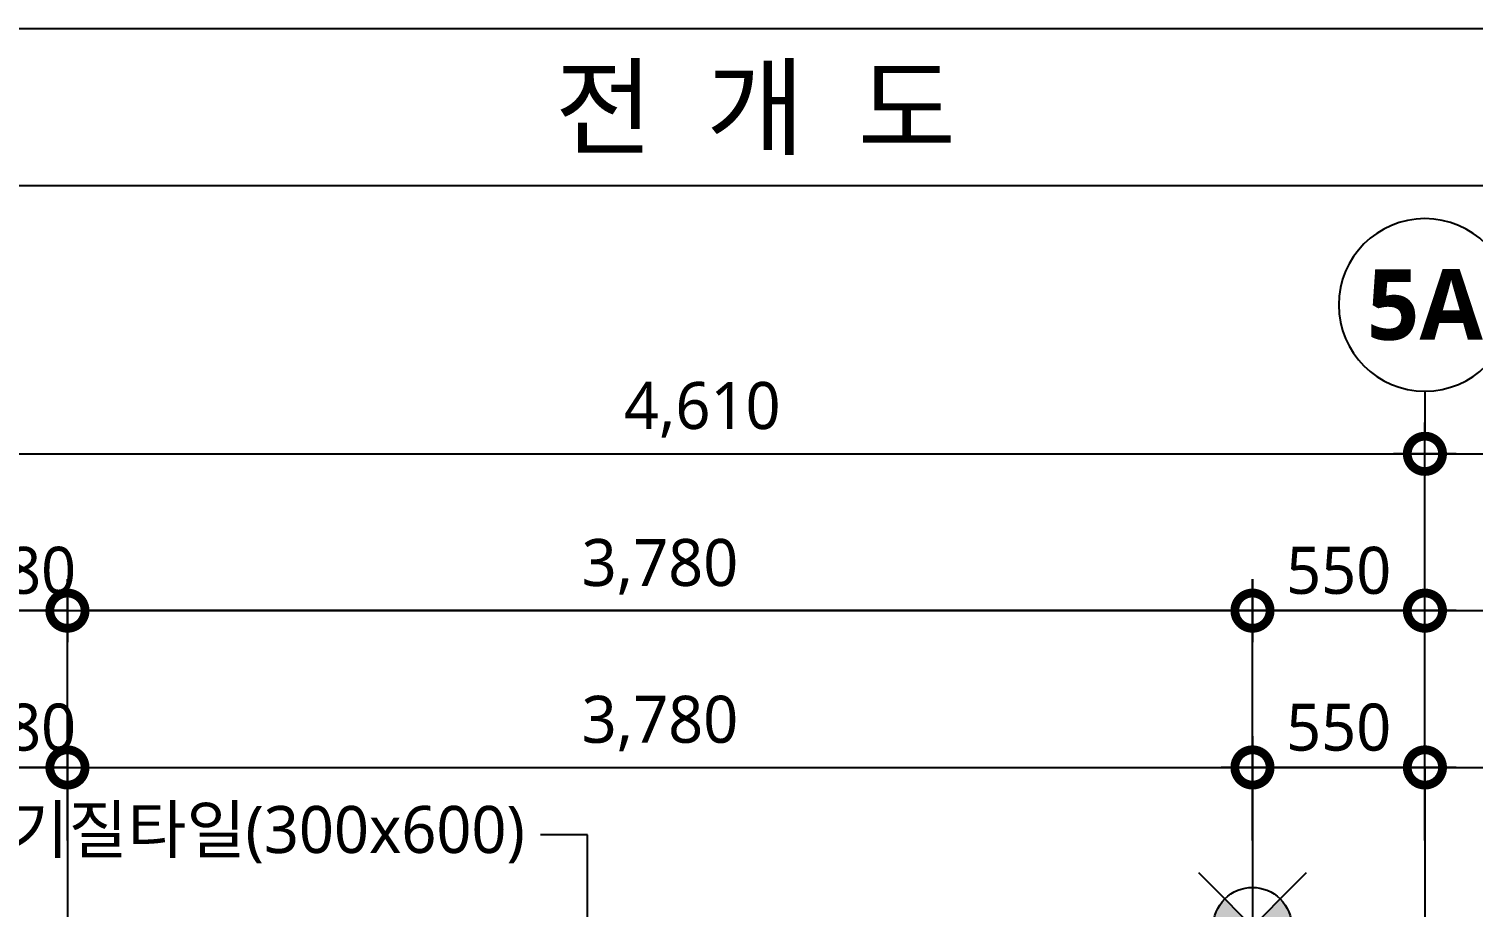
# Model space of a CAD drawing. Header units: millimetres. Extents: x 2213 to 82676, y 1050 to 28650.
# Drawn here: x 19831 to 24438, y 5150 to 7950 of the extents above; entities that cross this region are included whole.
import ezdxf
from ezdxf import colors
from ezdxf.entities.mleader import LeaderData, LeaderLine
from ezdxf.enums import TextEntityAlignment as Align
from ezdxf.math import Vec2, Vec3

# ---------------------------------------------------------------- set-up
doc = ezdxf.new("R2010")
doc.units = ezdxf.units.MM
doc.header["$LTSCALE"] = 200
doc.header["$PDMODE"] = 3
doc.linetypes.add('CEN', pattern=[62, 60, -1, 0, -1])
doc.layers.get('Defpoints').update_dxf_attribs({"color": 137})
for name, color, linetype in [('01-CEN', 1, 'CEN'), ('01TEX', 3, 'Continuous'), ('3', 3, 'Continuous'), ('DIM', 7, 'Continuous'), ('SYM', 6, 'Continuous'), ('SYM-BUB', 3, 'Continuous'), ('TEXT', 3, 'Continuous')]:
    doc.layers.add(name, color=color, linetype=linetype)
doc.layers.add('02Waste', color=171, linetype='Continuous', plot=False)
doc.styles.add('HY-M', font='malgun.ttf')
doc.styles.get("Standard").update_dxf_attribs({"font": 'malgun.ttf'})
doc.styles.add('맑은고딕', font='malgun.ttf')
doc.styles.add('맑은고딕B', font='malgunbd.ttf')
doc.styles.add('스타일1', font='malgun.ttf')
doc.linetypes.add('WIREMESH2', pattern='A,5,-0.25,["X",Standard,S=1,R=0,X=-0.32,Y=-0.5],-0.25', length=5.5)
doc.dimstyles.new('CJA-50', dxfattribs={"dimscale": 50, "dimtxt": 3, "dimasz": 1, "dimexe": 2, "dimexo": 3, "dimgap": 1, "dimtad": 1, "dimdec": 0, "dimzin": 1, "dimdsep": 46, "dimlunit": 6, "dimtxsty": '스타일1', "dimblk": 'GAUN-DOT', "dimcen": -2, "dimdle": 2, "dimclrd": 256, "dimclre": 256, "dimclrt": 3, "dimadec": 0, "dimazin": 0, "dimtfac": 1, "dimtdec": 0, "dimtix": 1, "dimtmove": 2, "dimatfit": 3, "dimldrblk": 'DOTSMALL', "dimfxl": 1, "dimtolj": 1, "dimtzin": 1, "dimarcsym": 0})

# ---------------------------------------------------------------- blocks, each defined once
blk = doc.blocks.new('GAUN-DOT')
at = {"linetype": 'ByBlock'}
for p, q in [((0, -2), (0, 2)), ((2, 0), (-2, 0))]:
    blk.add_line(p, q, dxfattribs=at)
at = {"const_width": 2.25}
blk.add_lwpolyline([(0, 0.28125, 1), (0, -0.28125, 1)], format="xyb", close=True, dxfattribs=at)
blk = doc.blocks.new('*D338')
at = {"layer": 'Defpoints', "color": 0, "transparency": 16777216}
for p in [(24284.5, 6595), (19674.5, 5519), (24284.5, 5519)]:
    blk.add_point(p, dxfattribs=at)
at = {"layer": 'DIM', "lineweight": -2, "transparency": 16777216}
for p, q in [((19674.5, 5669), (19674.5, 6695)), ((24284.5, 5669), (24284.5, 6695)), ((19724.5, 6595), (24234.5, 6595))]:
    blk.add_line(p, q, dxfattribs=at)
at = {"layer": 'DIM', "lineweight": -2, "transparency": 16777216, "xscale": 50, "yscale": 50, "zscale": 50, "rotation": 180}
blk.add_blockref('GAUN-DOT', (19674.5, 6595), dxfattribs=at)
at = {"layer": 'DIM', "lineweight": -2, "transparency": 16777216, "xscale": 50, "yscale": 50, "zscale": 50}
blk.add_blockref('GAUN-DOT', (24284.5, 6595), dxfattribs=at)
at = {"layer": 'DIM', "color": 3, "transparency": 16777216, "insert": (21979.5, 6735.5), "char_height": 150, "attachment_point": 5, "style": '맑은고딕'}
blk.add_mtext('\\A1;4,610', dxfattribs=at)
blk = doc.blocks.new('_DotSmall')
at = {"layer": 'DIM'}
h = blk.add_hatch(color=256, dxfattribs=at)
edge = h.paths.add_edge_path()
edge.add_arc((0, 0), 0.2, 0, 360)
at = {"layer": 'DIM', "linetype": 'ByBlock'}
blk.add_circle((0, 0), 0.2, dxfattribs=at)
blk = doc.blocks.new('*D339')
at = {"layer": 'Defpoints', "color": 0, "transparency": 16777216}
for p in [(23734.5, 6095), (23734.5, 5519), (24284.5, 5519)]:
    blk.add_point(p, dxfattribs=at)
at = {"layer": 'DIM', "lineweight": -2, "transparency": 16777216}
for p, q in [((23734.5, 5669), (23734.5, 6195)), ((24284.5, 5669), (24284.5, 6195)), ((24234.5, 6095), (23784.5, 6095))]:
    blk.add_line(p, q, dxfattribs=at)
at = {"layer": 'DIM', "lineweight": -2, "transparency": 16777216, "xscale": 50, "yscale": 50, "zscale": 50, "rotation": 180}
blk.add_blockref('GAUN-DOT', (23734.5, 6095), dxfattribs=at)
at = {"layer": 'DIM', "lineweight": -2, "transparency": 16777216, "xscale": 50, "yscale": 50, "zscale": 50}
blk.add_blockref('GAUN-DOT', (24284.5, 6095), dxfattribs=at)
at = {"layer": 'DIM', "color": 3, "transparency": 16777216, "insert": (24009.5, 6222.5), "char_height": 150, "attachment_point": 5, "style": '맑은고딕'}
blk.add_mtext('\\A1;550', dxfattribs=at)
blk = doc.blocks.new('*D340')
at = {"layer": 'Defpoints', "color": 0, "transparency": 16777216}
for p in [(19954.5, 6095), (19954.5, 5519), (23734.5, 5519)]:
    blk.add_point(p, dxfattribs=at)
at = {"layer": 'DIM', "lineweight": -2, "transparency": 16777216}
for p, q in [((19954.5, 5669), (19954.5, 6195)), ((23734.5, 5669), (23734.5, 6195)), ((23684.5, 6095), (20004.5, 6095))]:
    blk.add_line(p, q, dxfattribs=at)
at = {"layer": 'DIM', "lineweight": -2, "transparency": 16777216, "xscale": 50, "yscale": 50, "zscale": 50, "rotation": 180}
blk.add_blockref('GAUN-DOT', (19954.5, 6095), dxfattribs=at)
at = {"layer": 'DIM', "lineweight": -2, "transparency": 16777216, "xscale": 50, "yscale": 50, "zscale": 50}
blk.add_blockref('GAUN-DOT', (23734.5, 6095), dxfattribs=at)
at = {"layer": 'DIM', "color": 3, "transparency": 16777216, "insert": (21844.5, 6235), "char_height": 150, "attachment_point": 5, "style": '맑은고딕'}
blk.add_mtext('\\A1;3,780', dxfattribs=at)
blk = doc.blocks.new('*D341')
at = {"layer": 'Defpoints', "color": 0, "transparency": 16777216}
for p in [(19674.5, 6095), (19674.5, 5519), (19954.5, 5519)]:
    blk.add_point(p, dxfattribs=at)
at = {"layer": 'DIM', "lineweight": -2, "transparency": 16777216}
for p, q in [((19674.5, 5669), (19674.5, 6195)), ((19954.5, 5669), (19954.5, 6195)), ((19624.5, 6095), (19574.5, 6095)), ((19954.5, 6095), (19674.5, 6095)), ((20004.5, 6095), (20054.5, 6095))]:
    blk.add_line(p, q, dxfattribs=at)
at = {"layer": 'DIM', "lineweight": -2, "transparency": 16777216, "xscale": 50, "yscale": 50, "zscale": 50}
blk.add_blockref('GAUN-DOT', (19674.5, 6095), dxfattribs=at)
at = {"layer": 'DIM', "lineweight": -2, "transparency": 16777216, "xscale": 50, "yscale": 50, "zscale": 50, "rotation": 180}
blk.add_blockref('GAUN-DOT', (19954.5, 6095), dxfattribs=at)
at = {"layer": 'DIM', "color": 3, "transparency": 16777216, "insert": (19814.5, 6222.5), "char_height": 150, "attachment_point": 5, "style": '맑은고딕'}
blk.add_mtext('\\A1;280', dxfattribs=at)
blk = doc.blocks.new('NEW_BUB')
at = {"layer": 'SYM-BUB', "color": 6}
blk.add_line((0, 3), (0, 0), dxfattribs=at)
blk.add_circle((0, 8.5), 5.5, dxfattribs=at)
at = {"layer": 'SYM-BUB', "color": 3, "style": '맑은고딕B'}
blk.add_attdef('X', text='', height=4.5, dxfattribs=at).set_placement((0, 8.5), align=Align.MIDDLE)
blk = doc.blocks.new('*D347')
at = {"layer": 'Defpoints', "color": 0, "transparency": 16777216}
for p in [(23734.5, 5595), (19954.5, 5212), (23734.5, 5212)]:
    blk.add_point(p, dxfattribs=at)
at = {"layer": 'DIM', "lineweight": -2, "transparency": 16777216}
for p, q in [((19954.5, 5362), (19954.5, 5695)), ((23734.5, 5362), (23734.5, 5695)), ((20004.5, 5595), (23684.5, 5595))]:
    blk.add_line(p, q, dxfattribs=at)
at = {"layer": 'DIM', "lineweight": -2, "transparency": 16777216, "xscale": 50, "yscale": 50, "zscale": 50, "rotation": 180}
blk.add_blockref('GAUN-DOT', (19954.5, 5595), dxfattribs=at)
at = {"layer": 'DIM', "lineweight": -2, "transparency": 16777216, "xscale": 50, "yscale": 50, "zscale": 50}
blk.add_blockref('GAUN-DOT', (23734.5, 5595), dxfattribs=at)
at = {"layer": 'DIM', "color": 3, "transparency": 16777216, "insert": (21844.5, 5735), "char_height": 150, "attachment_point": 5, "style": '맑은고딕'}
blk.add_mtext('\\A1;3,780', dxfattribs=at)
blk = doc.blocks.new('*D348')
at = {"layer": 'Defpoints', "color": 0, "transparency": 16777216}
for p in [(23734.5, 5595), (23734.5, 5212), (24284.5, 5212)]:
    blk.add_point(p, dxfattribs=at)
at = {"layer": 'DIM', "lineweight": -2, "transparency": 16777216}
for p, q in [((23734.5, 5362), (23734.5, 5695)), ((24284.5, 5362), (24284.5, 5695)), ((24234.5, 5595), (23784.5, 5595))]:
    blk.add_line(p, q, dxfattribs=at)
at = {"layer": 'DIM', "lineweight": -2, "transparency": 16777216, "xscale": 50, "yscale": 50, "zscale": 50, "rotation": 180}
blk.add_blockref('GAUN-DOT', (23734.5, 5595), dxfattribs=at)
at = {"layer": 'DIM', "lineweight": -2, "transparency": 16777216, "xscale": 50, "yscale": 50, "zscale": 50}
blk.add_blockref('GAUN-DOT', (24284.5, 5595), dxfattribs=at)
at = {"layer": 'DIM', "color": 3, "transparency": 16777216, "insert": (24009.5, 5722.5), "char_height": 150, "attachment_point": 5, "style": '맑은고딕'}
blk.add_mtext('\\A1;550', dxfattribs=at)
blk = doc.blocks.new('*D349')
at = {"layer": 'Defpoints', "color": 0, "transparency": 16777216}
for p in [(19674.5, 5595), (19674.5, 5212), (19954.5, 5212)]:
    blk.add_point(p, dxfattribs=at)
at = {"layer": 'DIM', "lineweight": -2, "transparency": 16777216}
for p, q in [((19674.5, 5362), (19674.5, 5695)), ((19954.5, 5362), (19954.5, 5695)), ((19624.5, 5595), (19574.5, 5595)), ((19954.5, 5595), (19674.5, 5595)), ((20004.5, 5595), (20054.5, 5595))]:
    blk.add_line(p, q, dxfattribs=at)
at = {"layer": 'DIM', "lineweight": -2, "transparency": 16777216, "xscale": 50, "yscale": 50, "zscale": 50}
blk.add_blockref('GAUN-DOT', (19674.5, 5595), dxfattribs=at)
at = {"layer": 'DIM', "lineweight": -2, "transparency": 16777216, "xscale": 50, "yscale": 50, "zscale": 50, "rotation": 180}
blk.add_blockref('GAUN-DOT', (19954.5, 5595), dxfattribs=at)
at = {"layer": 'DIM', "color": 3, "transparency": 16777216, "insert": (19814.5, 5722.5), "char_height": 150, "attachment_point": 5, "style": '맑은고딕'}
blk.add_mtext('\\A1;280', dxfattribs=at)
blk = doc.blocks.new('_DOT')
at = {"color": 0, "linetype": 'ByBlock'}
blk.add_line((-0.5, 0), (-1, 0), dxfattribs=at)
at = {"color": 0, "linetype": 'ByBlock', "const_width": 0.5}
blk.add_lwpolyline([(-0.25, 0, 1), (0.25, 0, 1)], format="xyb", close=True, dxfattribs=at)
blk = doc.blocks.new('WP21')
at = {"layer": 'SYM'}
h = blk.add_hatch(color=6, dxfattribs=at)
edge = h.paths.add_edge_path()
edge.add_ellipse((0, 0), major_axis=(0, 2.5), ratio=1, start_angle=405, end_angle=495)
edge.add_line((-1.768, -1.768), (0, 0))
edge.add_line((0, 0), (-1.768, 1.768))
edge = h.paths.add_edge_path()
edge.add_ellipse((0, 0), major_axis=(0, 2.5), ratio=1, start_angle=225, end_angle=315)
edge.add_line((1.768, 1.768), (0, 0))
edge.add_line((0, 0), (1.768, -1.768))
at = {"layer": 'SYM', "color": 6}
for p, q in [((-3.444, -3.444), (5, 5)), ((5, 5), (10, 5)), ((-3.444, 3.444), (3.444, -3.444))]:
    blk.add_line(p, q, dxfattribs=at)
blk.add_ellipse((0, 0), major_axis=(0, 2.5), ratio=1, start_param=5.497787, end_param=11.780972, dxfattribs=at)
at = {"layer": 'SYM', "color": 3, "linetype": 'WIREMESH2', "style": '스타일1'}
blk.add_attdef('WP', text='', height=3, dxfattribs=at).set_placement((10.55, 5), align=Align.MIDDLE_LEFT)

msp = doc.modelspace()

# ---------------------------------------------------------------- linework, layer by layer
at = {"layer": '01-CEN'}
for p, q in [((19954.5, 5595), (19954.5, 2550)), ((23734.5, 5595), (23734.5, 2550)), ((24284.5, 5595), (24284.5, 2550))]:
    msp.add_line(p, q, dxfattribs=at)
at = {"layer": '02Waste'}
for points in [[(25799, 1550), (18134.7, 1550), (18134.7, 6595), (25799, 6595)], [(25299, 2050), (18634.7, 2050), (18634.7, 6095), (25299, 6095)]]:
    msp.add_lwpolyline(points, close=True, dxfattribs=at)
msp.add_lwpolyline([(24799, 2550), (19134.7, 2550), (19134.7, 5595), (24799, 5595), (24799, 2550)], dxfattribs=at)
at = {"layer": '3'}
for p, q in [((36675, 7950), (17493.4, 7950)), ((36675, 7950), (17493.4, 7950)), ((36675, 7450), (17493.4, 7450))]:
    msp.add_line(p, q, dxfattribs=at)

# ---------------------------------------------------------------- block references
at = {"layer": 'SYM', "linetype": 'WIREMESH2'}
ref = msp.add_blockref('WP21', (23734.5, 5087.4), dxfattribs=dict(at, xscale=-50.00000000000001, yscale=50.00000000000001, zscale=50.00000000000001, rotation=180))
ref.add_attrib('WP', 'WP1', dxfattribs={"color": 3, "linetype": 'WIREMESH2', "height": 150, "style": '스타일1'}).set_placement((24262, 4645.7), align=Align.BOTTOM_LEFT)
at = {"layer": 'SYM-BUB'}
ref = msp.add_blockref('NEW_BUB', (24284.5, 6645), dxfattribs=dict(at, xscale=-50.00000000000001, yscale=50.00000000000001, zscale=50.00000000000001))
ref.add_attrib('X', '5A', dxfattribs={"color": 3, "height": 225, "style": '맑은고딕B'}).set_placement((24284.5, 7070), align=Align.MIDDLE)

# ---------------------------------------------------------------- texts
at = {"layer": '01TEX', "linetype": 'Continuous', "style": 'HY-M'}
msp.add_text('전  개  도', height=250, rotation=360, dxfattribs=at).set_placement((22149.2, 7700), align=Align.MIDDLE_CENTER)

# ---------------------------------------------------------------- dimensions: what is measured, and where the dimension line sits
at = {"layer": 'DIM'}
for base, p1, p2, angle, picture, middle in [((24284.5, 6595), (19674.5, 5519), (24284.5, 5519), 180, '*D338', (21979.5, 6735.5)), ((19674.5, 6095), (19954.5, 5519), (19674.5, 5519), 180, '*D341', (19814.5, 6222.5)), ((19954.5, 6095), (23734.5, 5519), (19954.5, 5519), 180, '*D340', (21844.5, 6235)), ((23734.5, 6095), (24284.5, 5519), (23734.5, 5519), 180, '*D339', (24009.5, 6222.5)), ((19674.5, 5595), (19954.5, 5212), (19674.5, 5212), 0, '*D349', (19814.5, 5722.5)), ((23734.5, 5595), (19954.5, 5212), (23734.5, 5212), 180, '*D347', (21844.5, 5735)), ((23734.5, 5595), (24284.5, 5212), (23734.5, 5212), 0, '*D348', (24009.5, 5722.5))]:
    dim = msp.add_linear_dim(base=base, p1=p1, p2=p2, angle=angle, dimstyle='CJA-50', override={"dimtxsty": '맑은고딕'}, dxfattribs=at)
    dim.commit()
    dim.dimension.update_dxf_attribs({"geometry": picture, "text_midpoint": middle})

# ---------------------------------------------------------------- leaders
at = {"layer": 'TEXT', "color": 3}
ml = msp.add_multileader_mtext('Standard', dxfattribs=at)
ml.set_content('THK7 도기질타일(300x600) ', color=3, style='스타일1')
ml.set_leader_properties(color=6)
ml.set_arrow_properties(name='DOT')
ml.build(insert=Vec2(0, 0))
ml.multileader.update_dxf_attribs({"dogleg_length": 3, "arrow_head_size": 75})
ctx = ml.context
ctx.base_point, ctx.char_height, ctx.arrow_head_size, ctx.landing_gap_size, ctx.plane_origin = Vec3(18850.5, 5380.2), 150, 75, 50, Vec3(22379.6, 2843.7)
ctx.text_align_type = 2
notes = []
notes.append((ctx, [(0, (1, 1, 0), (21613.6, 5380.2), (-1, 0), 150, [(0, [(21613.6, 4541.1)], 0, [])])]))
ctx.mtext.insert, ctx.mtext.alignment, ctx.mtext.flow_direction = Vec3(21413.6, 5472.2), 3, 5
for ctx, leaders in notes:
    for number, flags, end, landing, length, lines in leaders:
        leader = LeaderData()
        leader.index, (leader.has_last_leader_line, leader.has_dogleg_vector, leader.attachment_direction) = number, flags
        leader.last_leader_point, leader.dogleg_vector, leader.dogleg_length = Vec3(end), Vec3(landing), length
        for number, points, colour, breaks in lines:
            line = LeaderLine()
            line.index, line.vertices, line.color, line.breaks = number, Vec3.list(points), colors.encode_raw_color(colour), breaks
            leader.lines.append(line)
        ctx.leaders.append(leader)

doc.saveas('drawing.dxf')
